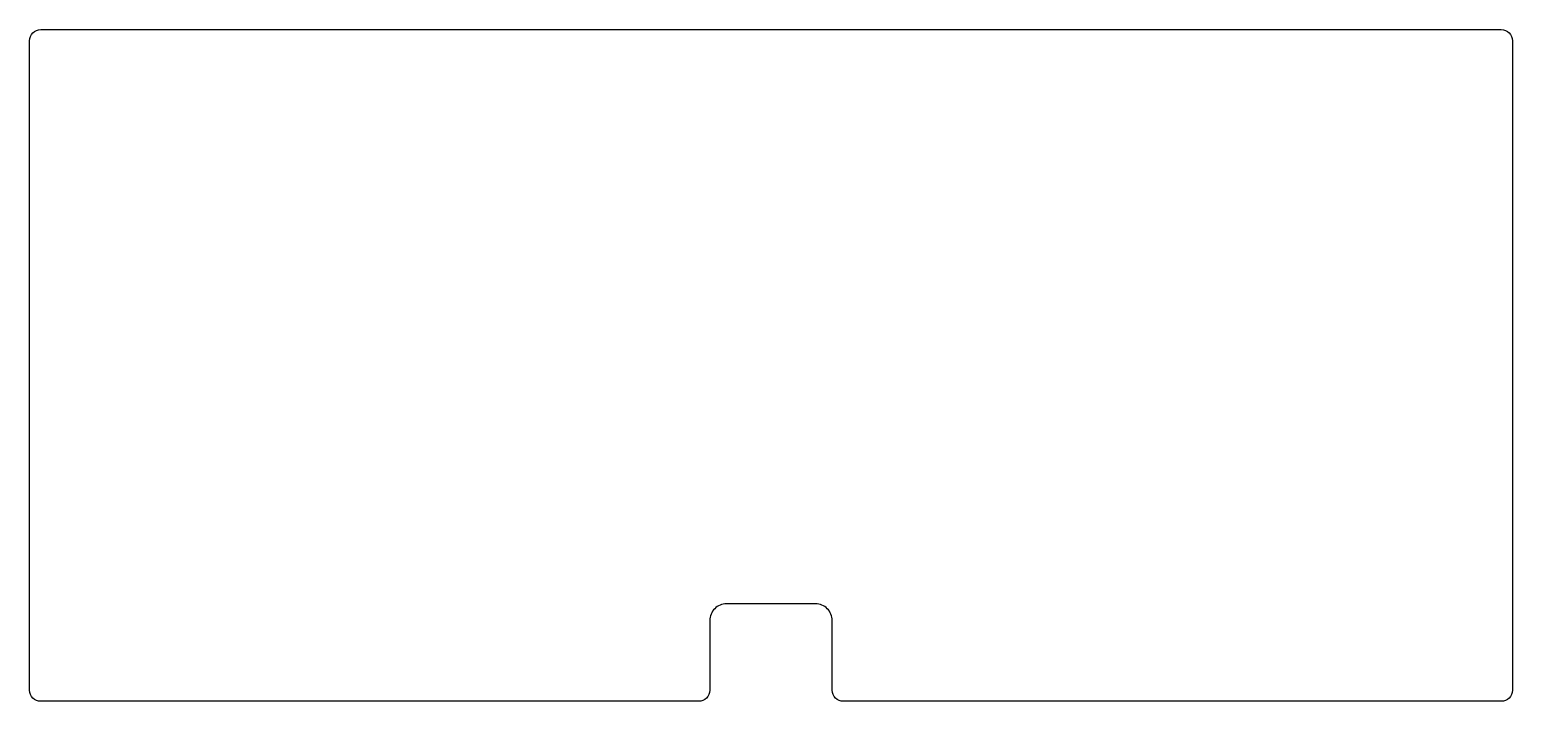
# Model space of a CAD drawing. Header units: millimetres. Extents: x -267 to 0, y 71 to 191.
import ezdxf

# ---------------------------------------------------------------- set-up
doc = ezdxf.new("R2010")
doc.units = ezdxf.units.MM
doc.layers.get('0').update_dxf_attribs({"linetype": 'CONTINUOUS'})

msp = doc.modelspace()

# ---------------------------------------------------------------- linework, layer by layer
msp.add_lwpolyline([(-122.68, 72.72), (-122.68, 85.22, 0.414214), (-125.68, 88.22), (-141.68, 88.22, 0.414214), (-144.68, 85.22), (-144.68, 72.72, -0.414214), (-146.68, 70.72), (-264.92, 70.72, -0.414214), (-266.92, 72.72), (-266.92, 189.33, -0.414214), (-264.92, 191.33), (-2.44, 191.33, -0.414214), (-0.44, 189.33), (-0.44, 72.72, -0.414214), (-2.44, 70.72), (-120.68, 70.72, -0.414214)], format="xyb", close=True)

doc.saveas('drawing.dxf')
